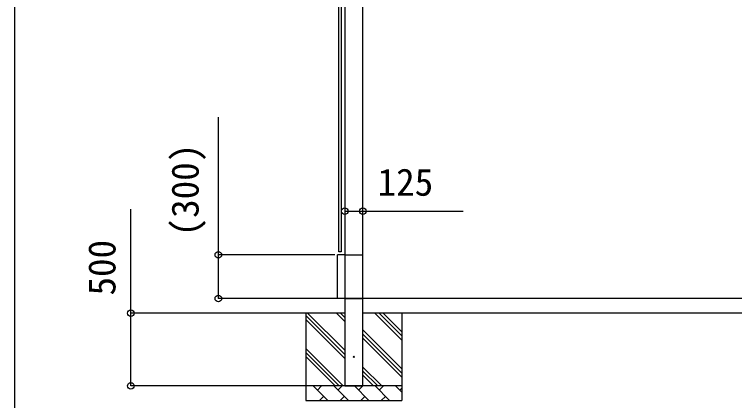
# Model space of a CAD drawing. Units: millimetres, scale not verified. Extents: x -13125 to 13125, y -19494 to 19412.
# Drawn here: x -13125 to -8181, y -5444 to -2793 of the extents above; entities that cross this region are included whole.
import ezdxf
from ezdxf.enums import TextEntityAlignment as Align

# ---------------------------------------------------------------- set-up
doc = ezdxf.new("R2010")
doc.units = ezdxf.units.MM
doc.header["$LTSCALE"] = 70
for name, color, linetype in [('0-6_YKK_A1', 4, 'Continuous'), ('0-7_YKK_D', 6, 'Continuous'), ('0-8_YKK_ZWAK', 7, 'Continuous')]:
    doc.layers.add(name, color=color, linetype=linetype)
doc.styles.add('ＭＳ ゴシック', font='')
doc.styles.get('ＭＳ ゴシック').set_extended_font_data('MS Gothic')

msp = doc.modelspace()

# ---------------------------------------------------------------- linework, layer by layer
at = {"layer": '0-6_YKK_A1'}
for p, q in [((-10857.5, -4444), (-10907.5, -4444)), ((-10907.5, -4744), (-10907.5, -4444)), ((-10857.5, -4444), (-10732.5, -4444)), ((-10732.5, -4744), (-10732.5, -4444)), ((-4482.9, -4744), (-11234.1, -4744)), ((-10857.5, -4744), (-10907.5, -4744)), ((-10857.5, -4744), (-10732.5, -4744)), ((-10857.5, -4844), (-11234.1, -4844)), ((-11125, -4844), (-11125, -5444)), ((-10857.5, -5099.1), (-11112.6, -4844)), ((-10857.5, -4901.11), (-10914.61, -4844)), ((-10857.5, -4872.82), (-10886.32, -4844)), ((-4984.5, -4844), (-10732.5, -4844)), ((-10465, -5029.05), (-10650.05, -4844)), ((-10465, -5000.77), (-10621.77, -4844)), ((-10465, -4972.48), (-10593.48, -4844)), ((-10465, -4844), (-10465, -5444)), ((-10857.5, -5127.38), (-11125, -4859.88)), ((-10857.5, -5155.67), (-11125, -4888.17)), ((-10465, -5227.04), (-10732.5, -4959.54)), ((-10465, -5255.32), (-10732.5, -4987.82)), ((-10465, -5283.61), (-10732.5, -5016.11)), ((-10867.16, -5344), (-11125, -5086.16)), ((-10895.44, -5344), (-11125, -5114.44)), ((-10923.73, -5344), (-11125, -5142.73)), ((-10602.6, -5344), (-10732.5, -5214.1)), ((-10630.88, -5344), (-10732.5, -5242.38)), ((-10659.17, -5344), (-10732.5, -5270.67)), ((-11121.72, -5344), (-11125, -5340.72)), ((-10465, -5344), (-11125, -5344)), ((-10973.58, -5444), (-11073.58, -5344)), ((-11045.03, -5372.55), (-11016.47, -5344)), ((-10832.16, -5444), (-10932.16, -5344)), ((-10903.6, -5372.55), (-10875.05, -5344)), ((-10690.74, -5444), (-10790.74, -5344)), ((-10762.18, -5372.55), (-10733.63, -5344)), ((-10549.31, -5444), (-10649.31, -5344)), ((-10620.76, -5372.55), (-10592.21, -5344)), ((-10465, -5386.89), (-10507.89, -5344)), ((-10479.34, -5372.55), (-10465, -5358.21)), ((-11002.13, -5415.45), (-11030.69, -5444)), ((-10860.71, -5415.45), (-10889.26, -5444)), ((-10719.29, -5415.45), (-10747.84, -5444)), ((-10577.87, -5415.45), (-10606.42, -5444)), ((-11125, -5444), (-10465, -5444))]:
    msp.add_line(p, q, dxfattribs=at)
for points in [[(-10882.5, -2188.83), (-10882.5, -4424), (-10897.5, -4424), (-10897.5, -2188.08)], [(-10857.5, -2184.41), (-10857.5, -5344), (-10732.5, -5344), (-10732.5, -2184.41), (-10732.5, -2299), (-4984.5, -2299), (-4984.5, -2184.41)]]:
    msp.add_lwpolyline(points, dxfattribs=at)
msp.add_circle((-10795, -5144), 4.5, dxfattribs=at)
at = {"layer": '0-7_YKK_D'}
for p, q in [((-10924.18, -4444), (-11726, -4444)), ((-10911, -4744), (-11726, -4744)), ((-11126, -4844), (-12326, -4844)), ((-11126, -5344), (-12326, -5344))]:
    msp.add_line(p, q, dxfattribs=at)
for points in [[(-11725, -4744), (-11725, -4444), (-11725, -3499.14)], [(-12325, -5344), (-12325, -4844), (-12325, -4129.51)], [(-10857.5, -4144), (-10732.5, -4144), (-10044.09, -4144)]]:
    msp.add_lwpolyline(points, dxfattribs=at)
for centre in [(-10857.5, -4144), (-10732.5, -4144), (-11725, -4444), (-11725, -4744), (-12325, -4844), (-12325, -5344)]:
    msp.add_circle(centre, 22.5, dxfattribs=at)
at = {"layer": '0-8_YKK_ZWAK'}
msp.add_line((-13125, 18756), (-13125, -19494), dxfattribs=at)

# ---------------------------------------------------------------- texts
at = {"layer": '0-7_YKK_D', "style": 'ＭＳ ゴシック'}
for s, p in [('(300)', (-11803.98, -4317.04)), ('500', (-12375, -4722.84))]:
    msp.add_text(s, height=187, rotation=90, dxfattribs=at).set_placement(p, align=Align.BOTTOM_LEFT)
msp.add_text('125', height=187, dxfattribs=at).set_placement((-10631.62, -4094), align=Align.BOTTOM_LEFT)

doc.saveas('drawing.dxf')
